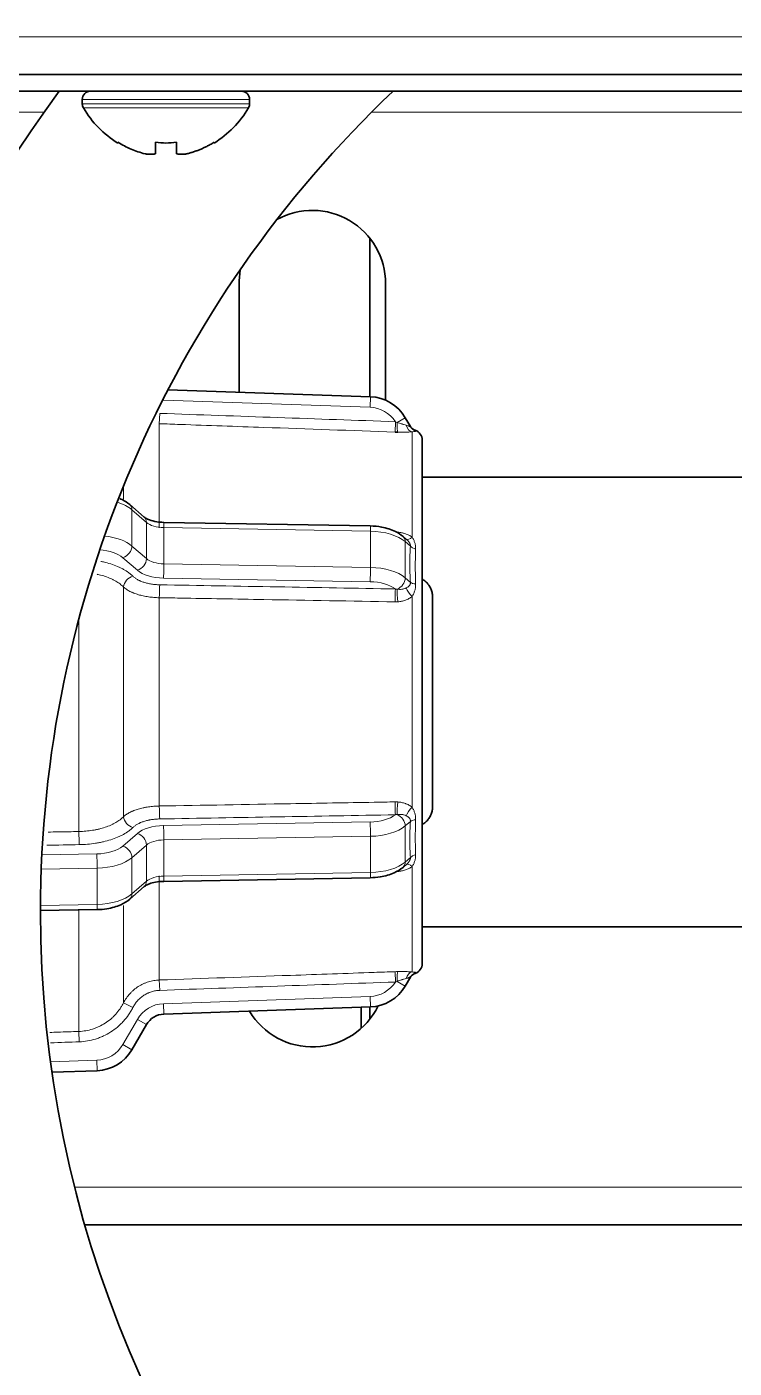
# Model space of a CAD drawing. Header units: inches. Extents: x -1096 to 3103, y -191 to 3207.
# Drawn here: x 1280.2 to 1314, y 2392.3 to 2456.4 of the extents above; entities that cross this region are included whole.
import ezdxf

# ---------------------------------------------------------------- set-up
doc = ezdxf.new("R2010")
doc.units = ezdxf.units.IN

msp = doc.modelspace()

# ---------------------------------------------------------------- linework, layer by layer
at = {"lineweight": 13}
for p, q in [((1262.656, 2455.941), (1793.556, 2455.941)), ((1282.856, 2452.941), (1290.856, 2452.941)), ((1282.856, 2452.741), (1290.856, 2452.741)), ((1271.483, 2452.341), (1281.043, 2452.341)), ((1282.911, 2452.539), (1290.801, 2452.539)), ((1296.693, 2452.341), (1368.864, 2452.341)), ((1286.7, 2438.575), (1286.737, 2438.573)), ((1286.74, 2438.653), (1286.737, 2438.573)), ((1286.737, 2438.573), (1296.614, 2438.228)), ((1296.631, 2438.728), (1296.614, 2438.228)), ((1286.555, 2437.935), (1286.538, 2437.44)), ((1286.538, 2432.46), (1286.538, 2437.44)), ((1297.808, 2437.043), (1297.825, 2437.537)), ((1298.293, 2437.729), (1297.907, 2437.506)), ((1298.623, 2437.054), (1298.623, 2432.018)), ((1298.79, 2437.087), (1298.776, 2437.128)), ((1284.829, 2434.471), (1284.829, 2433.831)), ((1285.228, 2433.325), (1285.924, 2432.722)), ((1285.228, 2433.325), (1285.228, 2431.593)), ((1285.924, 2432.722), (1285.924, 2430.99)), ((1286.755, 2432.473), (1296.631, 2432.3)), ((1286.755, 2432.473), (1286.755, 2430.741)), ((1296.631, 2432.3), (1296.631, 2430.568)), ((1297.932, 2432.213), (1297.937, 2432.253)), ((1285.228, 2431.593), (1285.924, 2430.99)), ((1298.293, 2431.801), (1298.541, 2431.586)), ((1298.293, 2431.801), (1298.293, 2430.069)), ((1284.795, 2431.035), (1285.491, 2430.432)), ((1286.755, 2430.741), (1296.631, 2430.568)), ((1284.829, 2429.63), (1284.829, 2418.651)), ((1286.737, 2430.058), (1296.614, 2429.885)), ((1298.293, 2430.069), (1298.541, 2429.854)), ((1286.538, 2419.161), (1286.538, 2429.121)), ((1298.623, 2429.177), (1298.623, 2419.104)), ((1282.693, 2428.106), (1282.693, 2417.94)), ((1286.737, 2418.223), (1296.614, 2418.396)), ((1298.293, 2418.212), (1298.541, 2418.427)), ((1298.293, 2418.212), (1298.293, 2416.48)), ((1284.795, 2417.246), (1285.491, 2417.849)), ((1286.755, 2417.54), (1296.631, 2417.713)), ((1286.755, 2417.54), (1286.755, 2415.808)), ((1296.631, 2417.713), (1296.631, 2415.981)), ((1280.923, 2416.826), (1283.548, 2416.872)), ((1285.228, 2416.688), (1285.924, 2417.291)), ((1285.924, 2417.291), (1285.924, 2415.559)), ((1280.893, 2416.142), (1283.566, 2416.189)), ((1283.566, 2416.189), (1283.566, 2414.457)), ((1285.228, 2416.688), (1285.228, 2414.956)), ((1298.293, 2416.48), (1298.541, 2416.695)), ((1298.623, 2416.264), (1298.623, 2411.227)), ((1285.228, 2414.956), (1285.924, 2415.559)), ((1286.538, 2410.841), (1286.538, 2415.821)), ((1286.755, 2415.808), (1296.631, 2415.981)), ((1297.937, 2416.028), (1297.932, 2416.07)), ((1280.857, 2414.41), (1283.566, 2414.457)), ((1282.693, 2414.192), (1282.693, 2408.382)), ((1284.829, 2414.405), (1284.829, 2409.752)), ((1297.825, 2410.744), (1297.808, 2411.238)), ((1298.776, 2411.153), (1298.79, 2411.194)), ((1286.555, 2410.346), (1286.538, 2410.841)), ((1297.907, 2410.775), (1298.293, 2410.552)), ((1285.274, 2409.525), (1284.829, 2409.752)), ((1286.737, 2409.708), (1296.614, 2410.053)), ((1286.737, 2409.708), (1286.755, 2409.208)), ((1296.614, 2410.053), (1296.631, 2409.553)), ((1284.795, 2407.754), (1285.491, 2408.959)), ((1285.491, 2408.959), (1285.924, 2408.709)), ((1282.711, 2407.886), (1282.693, 2408.382)), ((1284.795, 2407.754), (1285.228, 2407.504)), ((1281.34, 2406.928), (1283.548, 2407.005)), ((1283.548, 2407.005), (1283.566, 2406.505)), ((1282.498, 2400.941), (1368.863, 2400.941))]:
    msp.add_line(p, q, dxfattribs=at)
at = {"lineweight": 35}
for p, q in [((1794.465, 2454.141), (1261.747, 2454.141)), ((1377.306, 2454.141), (1263.856, 2454.141)), ((1377.306, 2453.341), (1263.856, 2453.341)), ((1282.856, 2452.941), (1282.856, 2452.741)), ((1290.856, 2452.741), (1290.856, 2452.941)), ((1284.556, 2450.862), (1284.556, 2450.896)), ((1289.156, 2450.896), (1289.156, 2450.862)), ((1296.606, 2446.306), (1296.606, 2438.728)), ((1290.356, 2438.947), (1290.356, 2444.141)), ((1297.356, 2444.141), (1297.356, 2438.564)), ((1286.953, 2439.066), (1296.631, 2438.728)), ((1298.293, 2437.729), (1298.541, 2437.3)), ((1299.106, 2411.623), (1299.106, 2436.658)), ((1324.606, 2434.891), (1299.106, 2434.891)), ((1285.818, 2432.975), (1285.122, 2433.578)), ((1296.622, 2432.55), (1286.746, 2432.723)), ((1298.353, 2431.91), (1298.188, 2432.054)), ((1299.606, 2429.141), (1299.606, 2419.141)), ((1298.188, 2416.227), (1298.364, 2416.38)), ((1286.746, 2415.558), (1296.622, 2415.731)), ((1285.122, 2414.703), (1285.818, 2415.306)), ((1280.856, 2414.16), (1283.557, 2414.207)), ((1299.106, 2413.391), (1324.606, 2413.391)), ((1298.293, 2410.552), (1298.541, 2410.981)), ((1286.755, 2409.208), (1296.631, 2409.553)), ((1296.191, 2409.538), (1296.191, 2408.534)), ((1296.606, 2409.553), (1296.606, 2408.976)), ((1285.228, 2407.504), (1285.924, 2408.709)), ((1281.409, 2406.43), (1283.566, 2406.505)), ((1368.857, 2399.141), (1282.985, 2399.141))]:
    msp.add_line(p, q, dxfattribs=at)
for centre, radius, start, end in [((1334.856, 2414.141), 86, 149.69812, 270), ((1334.856, 2414.141), 66, 143.56406, 270), ((1334.856, 2414.141), 54, 133.45453, 180), ((1283.256, 2452.941), 0.4, 90, 180), ((1290.456, 2452.941), 0.4, 0, 90), ((1283.256, 2452.741), 0.4, 180, 210.30118), ((1290.456, 2452.741), 0.4, 329.69882, 0), ((1287.055, 2454.961), 4.8, 210.30118, 238.62729), ((1286.657, 2454.961), 4.8, 301.37271, 329.69882), ((1293.856, 2444.141), 3.5, 0, 118.97437), ((1293.856, 2444.141), 3.5, 168.63469, 180), ((1296.561, 2436.729), 2, 30, 88), ((1298.606, 2436.658), 0.5, 0, 69.99769), ((1334.856, 2414.141), 74, 180, 270), ((1334.856, 2414.141), 54, 180, 270), ((1298.606, 2411.623), 0.5, 290.02848, 0), ((1296.561, 2411.552), 2, 272, 330), ((1286.79, 2408.209), 1, 92, 150), ((1293.856, 2411.141), 3.5, 210.74625, 333.89438), ((1283.496, 2408.504), 2, 272, 330)]:
    msp.add_arc(centre, radius, start, end, dxfattribs=at)
at = {"lineweight": 13}
for centre, start, end in [((1296.561, 2436.729), 32.5933, 88), ((1296.561, 2411.552), 272, 327.4067), ((1286.79, 2408.209), 92, 150), ((1283.496, 2408.504), 272, 330)]:
    msp.add_arc(centre, 1.5, start, end, dxfattribs=at)
for centre, major_axis, ratio, start_param, end_param in [((1297.954, 2437.533), (-0.011, -0.5), 0.093056, 4.768742, 6.134822), ((1298.641, 2437.549), (0.04, -0.498), 0.674641, 5.021801, 6.111752), ((1298.974, 2437.55), (0.433, 0.25), 0.993819, 3.141593, 3.814056), ((1283.496, 2432.825), (-2, 0), 0.5, 3.665191, 4.176667), ((1284.795, 2433.2), (0.327, 0.378), 0.75, 5.569461, 6.284026), ((1285.491, 2432.597), (0.327, 0.378), 0.75, 5.569461, 6.283192), ((1286.79, 2432.972), (1, 0), 0.5, 3.665191, 4.677482), ((1286.737, 2432.223), (0.009, 0.5), 0.030224, 5.236252, 6.270793), ((1296.614, 2432.05), (0.009, 0.5), 0.030224, 5.236252, 6.283163), ((1296.561, 2431.301), (-2, 0), 0.5, 3.665191, 4.677482), ((1283.496, 2431.093), (-2, 0), 0.5, 3.665191, 4.499019), ((1284.795, 2431.468), (0.327, 0.378), 0.75, 3.998665, 5.569461), ((1297.86, 2431.676), (0.327, 0.378), 0.75, 5.569461, 6.282953), ((1298.641, 2432.32), (0.301, 0.399), 0.3891, 3.18442, 4.184161), ((1298.974, 2431.711), (0.499, -0.034), 0.580166, 3.702118, 4.374581), ((1283.496, 2430.66), (-1.5, 0), 0.5, 3.665191, 4.582881), ((1285.491, 2430.865), (0.327, 0.378), 0.75, 3.998665, 5.569461), ((1286.79, 2431.24), (1, 0), 0.5, 3.665191, 4.677482), ((1286.79, 2430.807), (1.5, 0), 0.5, 3.665191, 4.677482), ((1286.737, 2430.491), (0.009, 0.5), 0.030224, 3.665455, 5.236252), ((1296.614, 2430.318), (0.009, 0.5), 0.030224, 3.665455, 5.236252), ((1296.561, 2429.569), (-2, 0), 0.5, 3.665191, 4.677482), ((1285.274, 2429.716), (0.35, 0.357), 0.771614, 0.904393, 2.413138), ((1286.555, 2429.306), (-0.009, -0.5), 0.030539, 3.665461, 5.092362), ((1296.561, 2429.136), (-1.5, 0), 0.5, 3.710453, 4.677482), ((1297.86, 2429.944), (0.327, 0.378), 0.75, 4.107527, 5.569461), ((1298.641, 2429.37), (0.32, -0.384), 0.285541, 3.900473, 4.990424), ((1298.974, 2429.979), (0.499, 0.03), 0.413653, 3.637251, 4.309715), ((1297.825, 2429.107), (0.009, 0.5), 0.030558, 0.523869, 1.946558), ((1297.954, 2429.11), (0.035, -0.499), 0.064965, 3.718265, 5.084346), ((1297.825, 2419.174), (-0.009, 0.5), 0.030558, 1.195034, 2.617724), ((1297.954, 2419.171), (-0.035, -0.499), 0.064965, 4.340432, 5.706513), ((1286.555, 2418.975), (-0.009, 0.5), 0.030539, 1.190823, 2.617724), ((1296.561, 2419.145), (-1.5, 0), 0.5, 1.605703, 2.572732), ((1297.86, 2418.337), (-0.327, 0.378), 0.75, 3.855317, 5.317251), ((1298.641, 2418.911), (0.32, 0.384), 0.285541, 1.292761, 2.382712), ((1285.274, 2418.565), (-0.35, 0.357), 0.771614, 0.728455, 2.237199), ((1286.79, 2417.474), (1.5, 0), 0.5, 1.605703, 2.617994), ((1286.737, 2417.79), (-0.009, 0.5), 0.030224, 4.188526, 5.759323), ((1296.614, 2417.963), (-0.009, 0.5), 0.030224, 4.188526, 5.759323), ((1296.561, 2418.712), (-2, 0), 0.5, 1.605703, 2.617994), ((1298.974, 2418.302), (0.499, -0.03), 0.413653, 1.973471, 2.645934), ((1282.711, 2417.745), (-0.009, 0.5), 0.030451, 1.169278, 2.617726), ((1285.491, 2417.416), (-0.327, 0.378), 0.75, 3.855317, 5.426113), ((1286.79, 2417.041), (1, 0), 0.5, 1.605703, 2.617994), ((1283.496, 2417.621), (-1.5, 0), 0.5, 1.605703, 2.617994), ((1283.548, 2416.439), (-0.009, 0.5), 0.030224, 4.188526, 5.759323), ((1284.795, 2416.813), (-0.327, 0.378), 0.75, 3.855317, 5.426113), ((1298.974, 2416.57), (0.499, 0.034), 0.580166, 1.908604, 2.581067), ((1283.496, 2417.188), (-2, 0), 0.5, 1.605703, 2.617994), ((1296.561, 2416.98), (-2, 0), 0.5, 1.605703, 2.617994), ((1297.86, 2416.605), (-0.327, 0.378), 0.75, 3.140477, 3.855317), ((1298.641, 2415.961), (0.301, -0.399), 0.3891, 2.099024, 3.098765), ((1285.491, 2415.684), (-0.327, 0.378), 0.75, 3.141586, 3.855317), ((1286.79, 2415.309), (1, 0), 0.5, 1.605703, 2.617994), ((1286.737, 2416.058), (-0.009, 0.5), 0.030224, 3.148291, 4.188526), ((1296.614, 2416.231), (-0.009, 0.5), 0.030224, 3.141615, 4.188526), ((1283.496, 2415.456), (-2, 0), 0.5, 1.605703, 2.617994), ((1284.795, 2415.081), (-0.327, 0.378), 0.75, 3.140482, 3.855317), ((1283.548, 2414.707), (-0.009, 0.5), 0.030224, 3.141615, 4.188526), ((1297.954, 2410.748), (0.011, -0.5), 0.093056, 3.289956, 4.656036), ((1298.641, 2410.732), (0.04, 0.498), 0.674641, 0.171433, 1.261385), ((1298.974, 2410.731), (0.433, -0.25), 0.993819, 2.469129, 3.141593)]:
    msp.add_ellipse(centre, major_axis=major_axis, ratio=ratio, start_param=start_param, end_param=end_param, dxfattribs=at)
at = {"lineweight": 35}
for centre, major_axis, start_param, end_param in [((1298.946, 2437.598), (0.433, 0.25), 3.141596, 3.844093), ((1298.946, 2410.683), (0.433, -0.25), 2.439074, 3.141589)]:
    msp.add_ellipse(centre, major_axis=major_axis, ratio=1, start_param=start_param, end_param=end_param, dxfattribs=at)
for points, knots in [([(1284.556, 2450.896), (1284.759, 2450.771), (1284.969, 2450.663), (1285.294, 2450.525), (1285.404, 2450.484), (1285.627, 2450.408), (1285.741, 2450.374), (1285.856, 2450.345)], [0, 0, 0, 0, 0.5, 0.5, 0.75, 0.75, 1, 1, 1, 1]), ([(1287.356, 2450.896), (1287.356, 2450.771), (1287.356, 2450.663), (1287.356, 2450.525), (1287.356, 2450.484), (1287.356, 2450.408), (1287.356, 2450.374), (1287.356, 2450.345)], [0, 0, 0, 0, 0.5, 0.5, 0.75, 0.75, 1, 1, 1, 1]), ([(1285.122, 2433.578), (1285.014, 2433.668), (1284.861, 2433.768), (1284.683, 2433.848), (1284.643, 2433.865)], [0, 0, 0, 0, 0.777239, 1, 1, 1, 1]), ([(1286.746, 2432.723), (1286.628, 2432.726), (1286.389, 2432.746), (1286.076, 2432.826), (1285.892, 2432.918), (1285.834, 2432.961), (1285.818, 2432.975)], [0, 0, 0, 0, 0.276614, 0.597672, 0.858618, 1, 1, 1, 1]), ([(1298.188, 2432.054), (1298.08, 2432.144), (1297.786, 2432.336), (1297.236, 2432.505), (1296.811, 2432.547), (1296.622, 2432.55)], [0, 0, 0, 0, 0.282891, 0.697236, 1, 1, 1, 1]), ([(1299.11, 2430.004), (1299.123, 2429.997), (1299.135, 2429.989), (1299.161, 2429.972), (1299.175, 2429.963), (1299.243, 2429.915), (1299.292, 2429.871), (1299.347, 2429.813), (1299.357, 2429.801), (1299.378, 2429.776), (1299.388, 2429.763), (1299.418, 2429.726), (1299.436, 2429.7), (1299.486, 2429.62), (1299.514, 2429.564), (1299.549, 2429.476), (1299.559, 2429.447), (1299.576, 2429.387), (1299.583, 2429.357), (1299.6, 2429.266), (1299.606, 2429.204), (1299.606, 2429.141)], [0, 0, 0, 0, 0.039429, 0.039429, 0.085171, 0.085171, 0.268136, 0.268136, 0.313878, 0.313878, 0.359619, 0.359619, 0.451102, 0.451102, 0.634068, 0.634068, 0.725551, 0.725551, 0.817034, 0.817034, 1, 1, 1, 1]), ([(1299.606, 2419.141), (1299.606, 2419.077), (1299.6, 2419.015), (1299.577, 2418.894), (1299.56, 2418.835), (1299.532, 2418.763), (1299.526, 2418.748), (1299.513, 2418.719), (1299.506, 2418.705), (1299.485, 2418.663), (1299.47, 2418.635), (1299.419, 2418.556), (1299.381, 2418.505), (1299.315, 2418.435), (1299.292, 2418.412), (1299.242, 2418.368), (1299.217, 2418.348), (1299.165, 2418.311), (1299.14, 2418.294), (1299.114, 2418.279)], [0, 0, 0, 0, 0.183356, 0.183356, 0.366712, 0.366712, 0.412551, 0.412551, 0.45839, 0.45839, 0.550068, 0.550068, 0.733423, 0.733423, 0.825101, 0.825101, 0.916779, 0.916779, 1, 1, 1, 1]), ([(1296.622, 2415.731), (1296.787, 2415.734), (1297.188, 2415.769), (1297.748, 2415.926), (1298.063, 2416.124), (1298.188, 2416.227)], [0, 0, 0, 0, 0.264928, 0.674728, 1, 1, 1, 1]), ([(1285.818, 2415.306), (1285.85, 2415.337), (1285.944, 2415.395), (1286.199, 2415.493), (1286.483, 2415.545), (1286.673, 2415.557), (1286.746, 2415.558)], [0, 0, 0, 0, 0.266106, 0.530469, 0.825777, 1, 1, 1, 1]), ([(1283.557, 2414.207), (1283.721, 2414.21), (1284.122, 2414.245), (1284.683, 2414.402), (1284.997, 2414.6), (1285.122, 2414.703)], [0, 0, 0, 0, 0.264928, 0.674728, 1, 1, 1, 1])]:
    msp.add_open_spline(points, degree=3, knots=knots, dxfattribs=at)
for points in [[(1286.356, 2450.345), (1286.356, 2450.359), (1286.356, 2450.388), (1286.356, 2450.439), (1286.356, 2450.495), (1286.356, 2450.557), (1286.356, 2450.623), (1286.356, 2450.698), (1286.356, 2450.785), (1286.356, 2450.856), (1286.356, 2450.896)], [(1286.356, 2450.896), (1286.523, 2450.873), (1286.856, 2450.851), (1287.189, 2450.873), (1287.356, 2450.896)], [(1287.856, 2450.345), (1287.91, 2450.359), (1288.018, 2450.388), (1288.18, 2450.439), (1288.339, 2450.495), (1288.494, 2450.557), (1288.646, 2450.623), (1288.803, 2450.698), (1288.969, 2450.785), (1289.092, 2450.856), (1289.156, 2450.896)], [(1285.856, 2450.345), (1285.88, 2450.342), (1285.927, 2450.337), (1285.999, 2450.331), (1286.07, 2450.329), (1286.142, 2450.329), (1286.213, 2450.331), (1286.284, 2450.337), (1286.332, 2450.342), (1286.356, 2450.345)], [(1287.356, 2450.345), (1287.382, 2450.341), (1287.433, 2450.336), (1287.507, 2450.331), (1287.579, 2450.329), (1287.649, 2450.329), (1287.718, 2450.332), (1287.787, 2450.337), (1287.833, 2450.342), (1287.856, 2450.345)], [(1297.808, 2437.043), (1297.851, 2437.041), (1297.894, 2437.04), (1297.937, 2437.039)]]:
    msp.add_open_spline(points, degree=3, dxfattribs=at)
at = {"lineweight": 13}
for points in [[(1297.825, 2437.537), (1294.069, 2437.67), (1290.312, 2437.802), (1286.555, 2437.935)], [(1297.907, 2437.506), (1297.88, 2437.516), (1297.852, 2437.526), (1297.825, 2437.537)], [(1297.825, 2429.54), (1294.069, 2429.606), (1290.312, 2429.672), (1286.555, 2429.739)], [(1297.907, 2429.527), (1297.88, 2429.53), (1297.852, 2429.534), (1297.825, 2429.54)], [(1297.808, 2428.924), (1297.851, 2428.923), (1297.894, 2428.924), (1297.937, 2428.927)], [(1297.937, 2419.354), (1297.894, 2419.357), (1297.851, 2419.358), (1297.808, 2419.358)], [(1286.555, 2418.542), (1290.312, 2418.609), (1294.069, 2418.675), (1297.825, 2418.741)], [(1297.825, 2418.741), (1297.852, 2418.747), (1297.88, 2418.751), (1297.907, 2418.754)], [(1281.158, 2417.285), (1281.676, 2417.294), (1282.193, 2417.303), (1282.711, 2417.312)], [(1297.937, 2411.242), (1297.894, 2411.241), (1297.851, 2411.24), (1297.808, 2411.238)], [(1286.555, 2410.346), (1290.312, 2410.479), (1294.069, 2410.611), (1297.825, 2410.744)], [(1297.825, 2410.744), (1297.852, 2410.755), (1297.88, 2410.765), (1297.907, 2410.775)], [(1281.342, 2407.837), (1281.798, 2407.853), (1282.254, 2407.87), (1282.711, 2407.886)]]:
    msp.add_open_spline(points, degree=3, dxfattribs=at)
for points, knots in [([(1286.538, 2437.44), (1286.871, 2437.429), (1287.204, 2437.417), (1288.87, 2437.358), (1290.202, 2437.311), (1293.626, 2437.19), (1295.717, 2437.117), (1297.808, 2437.043)], [0, 0, 0, 0, 0.088678, 0.088678, 0.44339, 0.44339, 1, 1, 1, 1]), ([(1298.333, 2437.372), (1298.302, 2437.379), (1298.269, 2437.388), (1298.217, 2437.402), (1298.2, 2437.408), (1298.164, 2437.418), (1298.146, 2437.424), (1298.092, 2437.441), (1298.055, 2437.453), (1297.982, 2437.479), (1297.945, 2437.492), (1297.907, 2437.506)], [0, 0, 0, 0, 0.25, 0.25, 0.375, 0.375, 0.5, 0.5, 0.75, 0.75, 1, 1, 1, 1]), ([(1298.541, 2437.3), (1298.542, 2437.299), (1298.542, 2437.297), (1298.543, 2437.295), (1298.542, 2437.294), (1298.539, 2437.294), (1298.535, 2437.295), (1298.532, 2437.296), (1298.524, 2437.299), (1298.517, 2437.302), (1298.5, 2437.309), (1298.491, 2437.314), (1298.471, 2437.323), (1298.46, 2437.328), (1298.438, 2437.337), (1298.426, 2437.342), (1298.388, 2437.356), (1298.362, 2437.365), (1298.333, 2437.372)], [0, 0, 0, 0, 0.0625, 0.0625, 0.125, 0.1875, 0.1875, 0.25, 0.25, 0.375, 0.375, 0.5, 0.5, 0.625, 0.625, 0.75, 0.75, 1, 1, 1, 1]), ([(1297.937, 2437.039), (1297.969, 2437.039), (1298, 2437.038), (1298.062, 2437.037), (1298.093, 2437.037), (1298.184, 2437.037), (1298.244, 2437.038), (1298.333, 2437.039), (1298.361, 2437.04), (1298.418, 2437.042), (1298.445, 2437.043), (1298.525, 2437.047), (1298.576, 2437.05), (1298.623, 2437.054)], [0, 0, 0, 0, 0.125, 0.125, 0.25, 0.25, 0.5, 0.5, 0.625, 0.625, 0.75, 0.75, 1, 1, 1, 1]), ([(1298.623, 2437.054), (1298.652, 2437.059), (1298.677, 2437.062), (1298.71, 2437.065), (1298.719, 2437.066), (1298.737, 2437.068), (1298.753, 2437.069), (1298.765, 2437.071), (1298.776, 2437.073), (1298.78, 2437.074), (1298.786, 2437.076), (1298.788, 2437.078), (1298.791, 2437.082), (1298.791, 2437.084), (1298.79, 2437.087)], [0, 0, 0, 0, 0.25, 0.25, 0.375, 0.375, 0.5, 0.625, 0.625, 0.75, 0.75, 0.875, 0.875, 1, 1, 1, 1]), ([(1298.623, 2432.018), (1298.6, 2432.035), (1298.575, 2432.051), (1298.524, 2432.082), (1298.498, 2432.096), (1298.417, 2432.136), (1298.361, 2432.159), (1298.275, 2432.188), (1298.245, 2432.197), (1298.2, 2432.209), (1298.185, 2432.212), (1298.155, 2432.22), (1298.139, 2432.223), (1298.062, 2432.239), (1298, 2432.247), (1297.937, 2432.253)], [0, 0, 0, 0, 0.125, 0.125, 0.25, 0.25, 0.5, 0.5, 0.625, 0.625, 0.6875, 0.6875, 0.75, 0.75, 1, 1, 1, 1]), ([(1298.333, 2431.927), (1298.362, 2431.904), (1298.388, 2431.88), (1298.426, 2431.841), (1298.437, 2431.828), (1298.46, 2431.8), (1298.471, 2431.786), (1298.491, 2431.756), (1298.5, 2431.741), (1298.517, 2431.71), (1298.524, 2431.694), (1298.532, 2431.67), (1298.535, 2431.662), (1298.539, 2431.646), (1298.542, 2431.63), (1298.543, 2431.615), (1298.542, 2431.601), (1298.542, 2431.593), (1298.541, 2431.586)], [0, 0, 0, 0, 0.25, 0.25, 0.375, 0.375, 0.5, 0.5, 0.625, 0.625, 0.75, 0.75, 0.8125, 0.8125, 0.875, 0.9375, 0.9375, 1, 1, 1, 1]), ([(1298.541, 2431.586), (1298.532, 2431.45), (1298.525, 2431.312), (1298.516, 2431.031), (1298.511, 2430.746), (1298.516, 2430.454), (1298.525, 2430.157), (1298.532, 2430.007), (1298.541, 2429.854)], [0, 0, 0, 0, 0.25, 0.25, 0.5, 0.75, 0.75, 1, 1, 1, 1]), ([(1298.79, 2431.45), (1298.792, 2431.498), (1298.789, 2431.547), (1298.777, 2431.645), (1298.766, 2431.694), (1298.745, 2431.767), (1298.737, 2431.792), (1298.719, 2431.839), (1298.71, 2431.863), (1298.677, 2431.932), (1298.652, 2431.976), (1298.623, 2432.018)], [0, 0, 0, 0, 0.25, 0.25, 0.5, 0.5, 0.625, 0.625, 0.75, 0.75, 1, 1, 1, 1]), ([(1298.79, 2429.778), (1298.785, 2429.924), (1298.782, 2430.068), (1298.777, 2430.353), (1298.776, 2430.495), (1298.776, 2430.774), (1298.777, 2430.912), (1298.782, 2431.184), (1298.785, 2431.318), (1298.79, 2431.45)], [0, 0, 0, 0, 0.25, 0.25, 0.5, 0.5, 0.75, 0.75, 1, 1, 1, 1]), ([(1283.566, 2430.241), (1283.571, 2430.24), (1283.577, 2430.239), (1283.607, 2430.232), (1283.633, 2430.227), (1283.759, 2430.196), (1283.856, 2430.168), (1284.042, 2430.106), (1284.131, 2430.072), (1284.236, 2430.025), (1284.257, 2430.016), (1284.298, 2429.996), (1284.319, 2429.986), (1284.379, 2429.956), (1284.417, 2429.935), (1284.529, 2429.871), (1284.597, 2429.826), (1284.722, 2429.731), (1284.779, 2429.682), (1284.829, 2429.63)], [0, 0, 0, 0, 0.009364, 0.009364, 0.056537, 0.056537, 0.24523, 0.24523, 0.433922, 0.433922, 0.481095, 0.481095, 0.528269, 0.528269, 0.622615, 0.622615, 0.811307, 0.811307, 1, 1, 1, 1]), ([(1285.274, 2430.149), (1285.243, 2430.179), (1285.211, 2430.208), (1285.143, 2430.266), (1285.107, 2430.293), (1284.994, 2430.375), (1284.912, 2430.427), (1284.779, 2430.501), (1284.732, 2430.525), (1284.66, 2430.56), (1284.636, 2430.572), (1284.586, 2430.594), (1284.561, 2430.605), (1284.434, 2430.659), (1284.328, 2430.698), (1284.105, 2430.769), (1283.989, 2430.802), (1283.837, 2430.837), (1283.806, 2430.844), (1283.767, 2430.852), (1283.758, 2430.854), (1283.749, 2430.856)], [0, 0, 0, 0, 0.093936, 0.093936, 0.187873, 0.187873, 0.375746, 0.375746, 0.469682, 0.469682, 0.51665, 0.51665, 0.563618, 0.563618, 0.751491, 0.751491, 0.939364, 0.939364, 0.986332, 0.986332, 1, 1, 1, 1]), ([(1284.829, 2429.63), (1284.839, 2429.62), (1284.85, 2429.611), (1284.872, 2429.593), (1284.883, 2429.584), (1284.917, 2429.557), (1284.941, 2429.539), (1285.017, 2429.488), (1285.071, 2429.456), (1285.16, 2429.41), (1285.191, 2429.395), (1285.239, 2429.374), (1285.255, 2429.367), (1285.288, 2429.353), (1285.305, 2429.346), (1285.39, 2429.312), (1285.533, 2429.264), (1285.688, 2429.224), (1285.808, 2429.198), (1285.849, 2429.19), (1285.932, 2429.175), (1285.974, 2429.168), (1286.101, 2429.15), (1286.187, 2429.14), (1286.361, 2429.126), (1286.449, 2429.122), (1286.538, 2429.121)], [0, 0, 0, 0, 0.03125, 0.03125, 0.0625, 0.0625, 0.125, 0.125, 0.25, 0.25, 0.3125, 0.3125, 0.34375, 0.34375, 0.375, 0.375, 0.5, 0.625, 0.625, 0.6875, 0.6875, 0.75, 0.75, 0.875, 0.875, 1, 1, 1, 1]), ([(1286.555, 2429.739), (1286.488, 2429.74), (1286.422, 2429.743), (1286.292, 2429.755), (1286.227, 2429.762), (1286.132, 2429.777), (1286.1, 2429.783), (1286.038, 2429.795), (1286.007, 2429.801), (1285.917, 2429.823), (1285.801, 2429.855), (1285.694, 2429.894), (1285.63, 2429.921), (1285.618, 2429.927), (1285.593, 2429.938), (1285.556, 2429.955), (1285.522, 2429.973), (1285.455, 2430.01), (1285.414, 2430.036), (1285.358, 2430.077), (1285.34, 2430.091), (1285.305, 2430.12), (1285.289, 2430.134), (1285.274, 2430.149)], [0, 0, 0, 0, 0.125, 0.125, 0.25, 0.25, 0.3125, 0.3125, 0.375, 0.375, 0.5, 0.625, 0.625, 0.65625, 0.65625, 0.6875, 0.75, 0.75, 0.875, 0.875, 0.9375, 0.9375, 1, 1, 1, 1]), ([(1298.333, 2429.586), (1298.302, 2429.569), (1298.269, 2429.556), (1298.217, 2429.541), (1298.2, 2429.537), (1298.164, 2429.53), (1298.146, 2429.527), (1298.092, 2429.521), (1298.055, 2429.519), (1297.982, 2429.52), (1297.945, 2429.522), (1297.907, 2429.527)], [0, 0, 0, 0, 0.25, 0.25, 0.375, 0.375, 0.5, 0.5, 0.75, 0.75, 1, 1, 1, 1]), ([(1298.541, 2429.854), (1298.543, 2429.837), (1298.543, 2429.82), (1298.54, 2429.796), (1298.539, 2429.789), (1298.535, 2429.773), (1298.532, 2429.766), (1298.527, 2429.752), (1298.523, 2429.745), (1298.516, 2429.733), (1298.513, 2429.727), (1298.5, 2429.709), (1298.491, 2429.698), (1298.471, 2429.678), (1298.46, 2429.668), (1298.438, 2429.65), (1298.426, 2429.641), (1298.388, 2429.616), (1298.362, 2429.601), (1298.333, 2429.586)], [0, 0, 0, 0, 0.125, 0.125, 0.1875, 0.1875, 0.25, 0.25, 0.3125, 0.3125, 0.375, 0.375, 0.5, 0.5, 0.625, 0.625, 0.75, 0.75, 1, 1, 1, 1]), ([(1298.623, 2429.177), (1298.652, 2429.224), (1298.677, 2429.271), (1298.71, 2429.344), (1298.72, 2429.368), (1298.737, 2429.417), (1298.753, 2429.467), (1298.765, 2429.517), (1298.776, 2429.568), (1298.78, 2429.594), (1298.789, 2429.672), (1298.792, 2429.724), (1298.79, 2429.778)], [0, 0, 0, 0, 0.25, 0.25, 0.375, 0.375, 0.5, 0.625, 0.625, 0.75, 0.75, 1, 1, 1, 1]), ([(1286.538, 2429.121), (1286.871, 2429.115), (1287.204, 2429.109), (1288.87, 2429.08), (1290.202, 2429.057), (1293.626, 2428.997), (1295.717, 2428.96), (1297.808, 2428.924)], [0, 0, 0, 0, 0.088678, 0.088678, 0.44339, 0.44339, 1, 1, 1, 1]), ([(1297.937, 2428.927), (1297.969, 2428.929), (1298, 2428.932), (1298.062, 2428.94), (1298.093, 2428.945), (1298.184, 2428.964), (1298.244, 2428.98), (1298.333, 2429.011), (1298.361, 2429.023), (1298.418, 2429.048), (1298.445, 2429.061), (1298.525, 2429.105), (1298.576, 2429.139), (1298.623, 2429.177)], [0, 0, 0, 0, 0.125, 0.125, 0.25, 0.25, 0.5, 0.5, 0.625, 0.625, 0.75, 0.75, 1, 1, 1, 1]), ([(1297.808, 2419.358), (1297.475, 2419.352), (1297.141, 2419.346), (1295.476, 2419.317), (1294.143, 2419.294), (1290.72, 2419.234), (1288.629, 2419.197), (1286.538, 2419.161)], [0, 0, 0, 0, 0.088678, 0.088678, 0.44339, 0.44339, 1, 1, 1, 1]), ([(1298.623, 2419.104), (1298.576, 2419.143), (1298.525, 2419.176), (1298.445, 2419.22), (1298.418, 2419.233), (1298.375, 2419.252), (1298.361, 2419.258), (1298.332, 2419.269), (1298.318, 2419.275), (1298.245, 2419.301), (1298.185, 2419.317), (1298.093, 2419.336), (1298.062, 2419.341), (1298, 2419.349), (1297.969, 2419.352), (1297.937, 2419.354)], [0, 0, 0, 0, 0.25, 0.25, 0.375, 0.375, 0.4375, 0.4375, 0.5, 0.5, 0.75, 0.75, 0.875, 0.875, 1, 1, 1, 1]), ([(1286.538, 2419.161), (1286.516, 2419.16), (1286.493, 2419.16), (1286.449, 2419.158), (1286.426, 2419.157), (1286.36, 2419.154), (1286.316, 2419.151), (1286.185, 2419.141), (1286.1, 2419.131), (1285.973, 2419.113), (1285.931, 2419.106), (1285.869, 2419.095), (1285.849, 2419.091), (1285.808, 2419.083), (1285.787, 2419.079), (1285.686, 2419.057), (1285.531, 2419.017), (1285.389, 2418.968), (1285.305, 2418.935), (1285.288, 2418.928), (1285.255, 2418.914), (1285.239, 2418.907), (1285.19, 2418.885), (1285.16, 2418.87), (1285.07, 2418.825), (1285.016, 2418.792), (1284.915, 2418.724), (1284.87, 2418.689), (1284.829, 2418.651)], [0, 0, 0, 0, 0.03125, 0.03125, 0.0625, 0.0625, 0.125, 0.125, 0.25, 0.25, 0.3125, 0.3125, 0.34375, 0.34375, 0.375, 0.375, 0.5, 0.625, 0.625, 0.65625, 0.65625, 0.6875, 0.6875, 0.75, 0.75, 0.875, 0.875, 1, 1, 1, 1]), ([(1297.907, 2418.754), (1297.945, 2418.759), (1297.982, 2418.761), (1298.056, 2418.762), (1298.092, 2418.76), (1298.146, 2418.754), (1298.164, 2418.751), (1298.2, 2418.744), (1298.217, 2418.74), (1298.269, 2418.725), (1298.302, 2418.712), (1298.333, 2418.696)], [0, 0, 0, 0, 0.25, 0.25, 0.5, 0.5, 0.625, 0.625, 0.75, 0.75, 1, 1, 1, 1]), ([(1298.333, 2418.696), (1298.362, 2418.68), (1298.388, 2418.665), (1298.426, 2418.64), (1298.437, 2418.631), (1298.46, 2418.613), (1298.471, 2418.603), (1298.491, 2418.583), (1298.5, 2418.572), (1298.517, 2418.548), (1298.524, 2418.536), (1298.532, 2418.515), (1298.535, 2418.507), (1298.539, 2418.492), (1298.542, 2418.477), (1298.543, 2418.461), (1298.542, 2418.444), (1298.542, 2418.435), (1298.541, 2418.427)], [0, 0, 0, 0, 0.25, 0.25, 0.375, 0.375, 0.5, 0.5, 0.625, 0.625, 0.75, 0.75, 0.8125, 0.8125, 0.875, 0.9375, 0.9375, 1, 1, 1, 1]), ([(1298.79, 2418.504), (1298.792, 2418.557), (1298.789, 2418.61), (1298.777, 2418.714), (1298.766, 2418.764), (1298.745, 2418.839), (1298.737, 2418.864), (1298.719, 2418.913), (1298.71, 2418.938), (1298.677, 2419.01), (1298.652, 2419.057), (1298.623, 2419.104)], [0, 0, 0, 0, 0.25, 0.25, 0.5, 0.5, 0.625, 0.625, 0.75, 0.75, 1, 1, 1, 1]), ([(1284.829, 2418.651), (1284.817, 2418.638), (1284.803, 2418.626), (1284.776, 2418.6), (1284.763, 2418.587), (1284.72, 2418.55), (1284.69, 2418.526), (1284.596, 2418.454), (1284.527, 2418.409), (1284.417, 2418.345), (1284.378, 2418.325), (1284.318, 2418.295), (1284.298, 2418.285), (1284.257, 2418.265), (1284.236, 2418.256), (1284.129, 2418.209), (1283.951, 2418.14), (1283.758, 2418.085), (1283.607, 2418.048), (1283.556, 2418.037), (1283.452, 2418.016), (1283.399, 2418.007), (1283.241, 2417.981), (1283.133, 2417.968), (1282.915, 2417.948), (1282.805, 2417.942), (1282.693, 2417.94)], [0, 0, 0, 0, 0.03125, 0.03125, 0.0625, 0.0625, 0.125, 0.125, 0.25, 0.25, 0.3125, 0.3125, 0.34375, 0.34375, 0.375, 0.375, 0.5, 0.625, 0.625, 0.6875, 0.6875, 0.75, 0.75, 0.875, 0.875, 1, 1, 1, 1]), ([(1282.711, 2417.312), (1282.845, 2417.314), (1282.977, 2417.321), (1283.238, 2417.344), (1283.367, 2417.359), (1283.557, 2417.389), (1283.62, 2417.4), (1283.745, 2417.424), (1283.807, 2417.437), (1283.987, 2417.479), (1284.103, 2417.511), (1284.326, 2417.583), (1284.433, 2417.622), (1284.561, 2417.676), (1284.586, 2417.687), (1284.636, 2417.71), (1284.709, 2417.744), (1284.778, 2417.78), (1284.911, 2417.853), (1284.993, 2417.905), (1285.106, 2417.987), (1285.142, 2418.015), (1285.194, 2418.058), (1285.21, 2418.073), (1285.243, 2418.102), (1285.259, 2418.117), (1285.274, 2418.132)], [0, 0, 0, 0, 0.125, 0.125, 0.25, 0.25, 0.3125, 0.3125, 0.375, 0.375, 0.5, 0.5, 0.625, 0.625, 0.65625, 0.65625, 0.6875, 0.75, 0.75, 0.875, 0.875, 0.9375, 0.9375, 0.96875, 0.96875, 1, 1, 1, 1]), ([(1285.274, 2418.132), (1285.304, 2418.162), (1285.338, 2418.19), (1285.413, 2418.245), (1285.455, 2418.271), (1285.521, 2418.308), (1285.544, 2418.32), (1285.58, 2418.337), (1285.593, 2418.343), (1285.617, 2418.354), (1285.68, 2418.382), (1285.8, 2418.426), (1285.916, 2418.458), (1285.992, 2418.476), (1286.007, 2418.48), (1286.038, 2418.486), (1286.084, 2418.496), (1286.131, 2418.504), (1286.226, 2418.519), (1286.291, 2418.527), (1286.389, 2418.535), (1286.422, 2418.537), (1286.488, 2418.541), (1286.522, 2418.542), (1286.555, 2418.542)], [0, 0, 0, 0, 0.125, 0.125, 0.25, 0.25, 0.3125, 0.3125, 0.34375, 0.34375, 0.375, 0.5, 0.625, 0.625, 0.65625, 0.65625, 0.6875, 0.75, 0.75, 0.875, 0.875, 0.9375, 0.9375, 1, 1, 1, 1]), ([(1298.541, 2418.427), (1298.532, 2418.274), (1298.525, 2418.124), (1298.516, 2417.827), (1298.511, 2417.535), (1298.516, 2417.25), (1298.525, 2416.969), (1298.532, 2416.831), (1298.541, 2416.695)], [0, 0, 0, 0, 0.25, 0.25, 0.5, 0.75, 0.75, 1, 1, 1, 1]), ([(1298.79, 2416.831), (1298.785, 2416.964), (1298.782, 2417.098), (1298.777, 2417.37), (1298.776, 2417.507), (1298.776, 2417.786), (1298.777, 2417.928), (1298.782, 2418.213), (1298.785, 2418.358), (1298.79, 2418.504)], [0, 0, 0, 0, 0.25, 0.25, 0.5, 0.5, 0.75, 0.75, 1, 1, 1, 1]), ([(1282.693, 2417.94), (1282.36, 2417.934), (1282.027, 2417.929), (1281.535, 2417.92), (1281.377, 2417.917), (1281.218, 2417.914)], [0, 0, 0, 0, 0.677626, 0.677626, 1, 1, 1, 1]), ([(1298.623, 2416.264), (1298.652, 2416.305), (1298.677, 2416.349), (1298.71, 2416.419), (1298.719, 2416.442), (1298.737, 2416.49), (1298.753, 2416.538), (1298.765, 2416.587), (1298.776, 2416.636), (1298.78, 2416.661), (1298.786, 2416.71), (1298.788, 2416.734), (1298.791, 2416.783), (1298.791, 2416.807), (1298.79, 2416.831)], [0, 0, 0, 0, 0.25, 0.25, 0.375, 0.375, 0.5, 0.625, 0.625, 0.75, 0.75, 0.875, 0.875, 1, 1, 1, 1]), ([(1297.937, 2416.028), (1297.969, 2416.031), (1298, 2416.035), (1298.062, 2416.044), (1298.093, 2416.049), (1298.185, 2416.067), (1298.244, 2416.083), (1298.36, 2416.122), (1298.416, 2416.145), (1298.525, 2416.199), (1298.576, 2416.229), (1298.623, 2416.264)], [0, 0, 0, 0, 0.125, 0.125, 0.25, 0.25, 0.5, 0.5, 0.75, 0.75, 1, 1, 1, 1]), ([(1298.541, 2416.695), (1298.542, 2416.688), (1298.542, 2416.681), (1298.543, 2416.666), (1298.542, 2416.651), (1298.539, 2416.635), (1298.535, 2416.619), (1298.532, 2416.611), (1298.524, 2416.587), (1298.517, 2416.571), (1298.5, 2416.54), (1298.491, 2416.525), (1298.471, 2416.496), (1298.46, 2416.481), (1298.438, 2416.453), (1298.426, 2416.44), (1298.397, 2416.41), (1298.381, 2416.395), (1298.364, 2416.38)], [0, 0, 0, 0, 0.068766, 0.068766, 0.137533, 0.206299, 0.206299, 0.275065, 0.275065, 0.412598, 0.412598, 0.550131, 0.550131, 0.687663, 0.687663, 0.825196, 0.825196, 1, 1, 1, 1]), ([(1297.808, 2411.238), (1297.475, 2411.226), (1297.141, 2411.215), (1295.476, 2411.156), (1294.143, 2411.109), (1290.72, 2410.988), (1288.629, 2410.914), (1286.538, 2410.841)], [0, 0, 0, 0, 0.088678, 0.088678, 0.44339, 0.44339, 1, 1, 1, 1]), ([(1298.623, 2411.227), (1298.576, 2411.231), (1298.525, 2411.234), (1298.445, 2411.238), (1298.418, 2411.239), (1298.375, 2411.24), (1298.361, 2411.241), (1298.332, 2411.242), (1298.318, 2411.242), (1298.245, 2411.244), (1298.185, 2411.244), (1298.093, 2411.244), (1298.062, 2411.244), (1298, 2411.243), (1297.969, 2411.243), (1297.937, 2411.242)], [0, 0, 0, 0, 0.25, 0.25, 0.375, 0.375, 0.4375, 0.4375, 0.5, 0.5, 0.75, 0.75, 0.875, 0.875, 1, 1, 1, 1]), ([(1298.333, 2410.91), (1298.362, 2410.916), (1298.388, 2410.925), (1298.426, 2410.939), (1298.437, 2410.944), (1298.46, 2410.953), (1298.471, 2410.958), (1298.491, 2410.967), (1298.5, 2410.972), (1298.517, 2410.979), (1298.524, 2410.982), (1298.532, 2410.986), (1298.535, 2410.986), (1298.539, 2410.987), (1298.542, 2410.987), (1298.543, 2410.986), (1298.542, 2410.984), (1298.542, 2410.983), (1298.541, 2410.981)], [0, 0, 0, 0, 0.25, 0.25, 0.375, 0.375, 0.5, 0.5, 0.625, 0.625, 0.75, 0.75, 0.8125, 0.8125, 0.875, 0.9375, 0.9375, 1, 1, 1, 1]), ([(1298.79, 2411.194), (1298.792, 2411.2), (1298.789, 2411.203), (1298.777, 2411.209), (1298.766, 2411.21), (1298.745, 2411.213), (1298.737, 2411.213), (1298.719, 2411.215), (1298.71, 2411.216), (1298.677, 2411.219), (1298.652, 2411.222), (1298.623, 2411.227)], [0, 0, 0, 0, 0.25, 0.25, 0.5, 0.5, 0.625, 0.625, 0.75, 0.75, 1, 1, 1, 1]), ([(1286.538, 2410.841), (1286.516, 2410.84), (1286.493, 2410.839), (1286.449, 2410.836), (1286.426, 2410.834), (1286.36, 2410.827), (1286.316, 2410.821), (1286.185, 2410.799), (1286.1, 2410.778), (1285.973, 2410.739), (1285.932, 2410.724), (1285.87, 2410.7), (1285.849, 2410.692), (1285.808, 2410.674), (1285.788, 2410.665), (1285.687, 2410.618), (1285.609, 2410.576), (1285.46, 2410.481), (1285.389, 2410.429), (1285.305, 2410.357), (1285.288, 2410.343), (1285.255, 2410.313), (1285.239, 2410.298), (1285.191, 2410.251), (1285.16, 2410.219), (1285.07, 2410.121), (1285.016, 2410.052), (1284.915, 2409.907), (1284.87, 2409.831), (1284.829, 2409.752)], [0, 0, 0, 0, 0.03125, 0.03125, 0.0625, 0.0625, 0.125, 0.125, 0.25, 0.25, 0.3125, 0.3125, 0.34375, 0.34375, 0.375, 0.375, 0.5, 0.5, 0.625, 0.625, 0.65625, 0.65625, 0.6875, 0.6875, 0.75, 0.75, 0.875, 0.875, 1, 1, 1, 1]), ([(1285.274, 2409.525), (1285.304, 2409.585), (1285.338, 2409.642), (1285.413, 2409.751), (1285.454, 2409.803), (1285.521, 2409.877), (1285.544, 2409.901), (1285.58, 2409.936), (1285.593, 2409.948), (1285.617, 2409.97), (1285.63, 2409.981), (1285.693, 2410.035), (1285.747, 2410.074), (1285.858, 2410.146), (1285.916, 2410.178), (1285.992, 2410.214), (1286.007, 2410.221), (1286.038, 2410.234), (1286.084, 2410.253), (1286.131, 2410.269), (1286.226, 2410.299), (1286.291, 2410.314), (1286.389, 2410.331), (1286.422, 2410.336), (1286.488, 2410.343), (1286.522, 2410.345), (1286.555, 2410.346)], [0, 0, 0, 0, 0.125, 0.125, 0.25, 0.25, 0.3125, 0.3125, 0.34375, 0.34375, 0.375, 0.375, 0.5, 0.5, 0.625, 0.625, 0.65625, 0.65625, 0.6875, 0.75, 0.75, 0.875, 0.875, 0.9375, 0.9375, 1, 1, 1, 1]), ([(1297.907, 2410.775), (1297.945, 2410.789), (1297.982, 2410.802), (1298.056, 2410.828), (1298.092, 2410.84), (1298.146, 2410.857), (1298.164, 2410.863), (1298.2, 2410.874), (1298.217, 2410.879), (1298.269, 2410.893), (1298.302, 2410.902), (1298.333, 2410.91)], [0, 0, 0, 0, 0.25, 0.25, 0.5, 0.5, 0.625, 0.625, 0.75, 0.75, 1, 1, 1, 1]), ([(1284.829, 2409.752), (1284.817, 2409.727), (1284.803, 2409.702), (1284.776, 2409.653), (1284.763, 2409.629), (1284.72, 2409.557), (1284.69, 2409.51), (1284.596, 2409.373), (1284.527, 2409.286), (1284.416, 2409.163), (1284.378, 2409.123), (1284.318, 2409.065), (1284.298, 2409.046), (1284.257, 2409.009), (1284.236, 2408.99), (1284.129, 2408.9), (1283.951, 2408.768), (1283.758, 2408.661), (1283.607, 2408.591), (1283.556, 2408.569), (1283.452, 2408.528), (1283.399, 2408.51), (1283.24, 2408.46), (1283.133, 2408.434), (1282.915, 2408.397), (1282.805, 2408.385), (1282.693, 2408.382)], [0, 0, 0, 0, 0.03125, 0.03125, 0.0625, 0.0625, 0.125, 0.125, 0.25, 0.25, 0.3125, 0.3125, 0.34375, 0.34375, 0.375, 0.375, 0.5, 0.625, 0.625, 0.6875, 0.6875, 0.75, 0.75, 0.875, 0.875, 1, 1, 1, 1]), ([(1282.711, 2407.886), (1282.845, 2407.89), (1282.977, 2407.904), (1283.238, 2407.949), (1283.367, 2407.979), (1283.557, 2408.039), (1283.62, 2408.061), (1283.714, 2408.097), (1283.745, 2408.11), (1283.806, 2408.136), (1283.837, 2408.15), (1283.987, 2408.22), (1284.103, 2408.284), (1284.326, 2408.427), (1284.433, 2408.505), (1284.561, 2408.614), (1284.586, 2408.636), (1284.636, 2408.681), (1284.709, 2408.749), (1284.778, 2408.821), (1284.911, 2408.968), (1284.993, 2409.072), (1285.106, 2409.236), (1285.142, 2409.292), (1285.194, 2409.378), (1285.21, 2409.407), (1285.243, 2409.466), (1285.259, 2409.495), (1285.274, 2409.525)], [0, 0, 0, 0, 0.125, 0.125, 0.25, 0.25, 0.3125, 0.3125, 0.34375, 0.34375, 0.375, 0.375, 0.5, 0.5, 0.625, 0.625, 0.65625, 0.65625, 0.6875, 0.75, 0.75, 0.875, 0.875, 0.9375, 0.9375, 0.96875, 0.96875, 1, 1, 1, 1]), ([(1282.693, 2408.382), (1282.36, 2408.37), (1282.027, 2408.358), (1281.564, 2408.342), (1281.434, 2408.337), (1281.304, 2408.333)], [0, 0, 0, 0, 0.719115, 0.719115, 1, 1, 1, 1])]:
    msp.add_open_spline(points, degree=3, knots=knots, dxfattribs=at)

doc.saveas('drawing.dxf')
